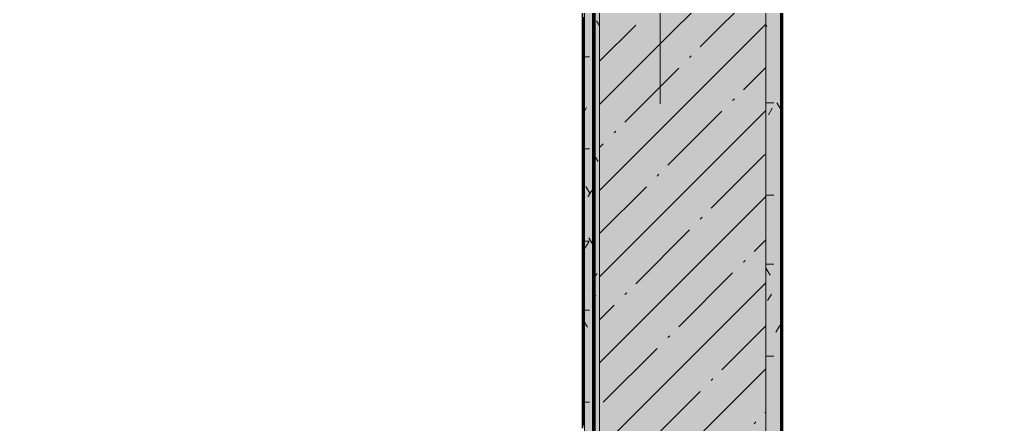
# Model space of a CAD drawing. Header units: millimetres. Extents: x -3817 to 677485, y -22715 to 103890.
# Drawn here: x 106606 to 107894, y 9167 to 9703 of the extents above; entities that cross this region are included whole.
import ezdxf

# ---------------------------------------------------------------- set-up
doc = ezdxf.new("R2010")
doc.units = ezdxf.units.MM
doc.layers.add('PDF _Геометрия', color=7, linetype='Continuous', true_color=0x1d1d1d)
doc.layers.add('PDF _Сплошная заливка', color=7, linetype='Continuous', true_color=0xffffff)

msp = doc.modelspace()

# ---------------------------------------------------------------- hatches: boundary and pattern name
at = {"layer": 'PDF _Сплошная заливка', "transparency": 33554559}
for points in [[(107394.4, 4311.3), (107593.6, 4311.3), (107593.6, 12511.4), (107373.6, 12511.4), (107373.6, 4311.3)], [(107353.6, 2061.3), (107373.6, 2061.3), (107373.6, 12291.4), (107353.6, 12291.4), (107353.6, 2081.3)]]:
    msp.add_hatch(color=256, dxfattribs=at).paths.add_polyline_path(points)

# ---------------------------------------------------------------- linework, layer by layer
at = {"layer": 'PDF _Геометрия', "color": 9, "lineweight": 9, "true_color": 0xc0c0c0}
for points in [[(107893.6, 12519.3), (107893.6, 12531.3), (105338.6, 12531.3), (105338.6, 12511.4), (107593.6, 12511.4), (107373.6, 12511.4), (105338.6, 12511.4), (105338.6, 12311.3), (107373.6, 12311.3), (107373.6, 4311.3), (107373.6, 2061.3), (107573.6, 2061.3), (107573.6, 4311.3), (107593.6, 4311.3), (107593.6, 4391.3), (107613.6, 4391.3)], [(107350.5, 9162), (107350.5, 9172), (107350.5, 9182), (107350.5, 9192.5), (107350.5, 9203.7), (107350.5, 9215.6), (107350.5, 9228.1), (107350.5, 9241.1), (107350.5, 9254.4), (107350.5, 9268.1), (107350.5, 9281.9), (107350.5, 9296.2), (107350.5, 9310.9), (107350.5, 9326.4), (107350.5, 9342.7), (107350.5, 9359.9), (107350.5, 9378.3), (107350.5, 9398), (107350.5, 9419.5), (107350.5, 9442.9), (107350.5, 9468.7), (107350.5, 9497.1), (107350.5, 9528.5), (107350.5, 9563.2), (107350.5, 9705.8)], [(107350.5, 9704), (107350.5, 9682.9), (107350.5, 9662.9), (107350.5, 9644.3), (107350.5, 9627.2), (107350.5, 9611.4), (107350.5, 9596.7), (107350.5, 9583.1), (107350.5, 9570.2), (107350.5, 9558), (107350.5, 9546.3), (107350.5, 9535), (107350.5, 9523.9), (107350.5, 9512.8), (107350.5, 9501.6), (107350.5, 9490.2), (107350.5, 9478.5), (107350.5, 9466.3), (107350.5, 9453.7), (107350.5, 9440.8)], [(107351.5, 9705.8), (107351.5, 9563.2), (107351.5, 9528.5), (107351.5, 9497.1), (107351.5, 9468.7), (107351.5, 9442.9), (107351.5, 9419.5), (107351.5, 9398), (107351.5, 9378.3), (107351.5, 9359.9), (107351.5, 9342.7), (107351.5, 9326.4), (107351.5, 9310.9), (107351.5, 9296.2), (107351.5, 9281.9), (107351.5, 9268.1), (107351.5, 9254.4), (107351.5, 9241.1), (107351.5, 9228.1), (107351.5, 9215.6), (107351.5, 9203.7), (107351.5, 9192.5), (107351.5, 9182), (107351.5, 9172), (107351.5, 9162)], [(107351.5, 9440.8), (107351.5, 9453.7), (107351.5, 9466.3), (107351.5, 9478.5), (107351.5, 9490.2), (107351.5, 9501.6), (107351.5, 9512.8), (107351.5, 9523.9), (107351.5, 9535), (107351.5, 9546.3), (107351.5, 9558), (107351.5, 9570.2), (107351.5, 9583.1), (107351.5, 9596.7), (107351.5, 9611.4), (107351.5, 9627.2), (107351.5, 9644.3), (107351.5, 9662.9), (107351.5, 9682.9), (107351.5, 9704)], [(107350.5, 9685.3), (107350.5, 9682.8), (107350.5, 9677.8), (107350.5, 9670.7), (107350.5, 9662.1), (107350.5, 9652.5), (107350.5, 9642.3), (107350.5, 9631.9), (107350.5, 9621.3), (107350.5, 9610.9), (107350.5, 9600.9), (107350.5, 9591.7), (107350.5, 9583.5), (107350.5, 9576.5), (107350.5, 9570.8), (107350.5, 9565.8), (107350.5, 9561.2), (107350.5, 9556.5), (107350.5, 9551.4), (107350.5, 9546.1), (107350.5, 9540.9), (107350.5, 9535.8), (107350.5, 9531.1), (107350.5, 9526.8), (107350.5, 9523.1), (107350.5, 9519.9), (107350.5, 9517.2)], [(107350.5, 9673.8), (107350.5, 9681.8), (107350.5, 9685.2)], [(107350.5, 9516.9), (107350.5, 9519.5), (107350.5, 9522.7), (107350.5, 9526.5), (107350.5, 9530.7), (107350.5, 9535.4), (107350.5, 9540.5), (107350.5, 9545.7), (107350.5, 9551), (107350.5, 9556.1), (107350.5, 9560.8), (107350.5, 9565.5), (107350.5, 9570.4), (107350.5, 9576.1), (107350.5, 9583.1), (107350.5, 9591.3), (107350.5, 9600.6), (107350.5, 9610.5), (107350.5, 9620.9), (107350.5, 9631.5), (107350.5, 9642), (107350.5, 9652.1), (107350.5, 9661.7), (107350.5, 9670.3), (107350.5, 9677.4), (107350.5, 9682.4), (107350.5, 9685)], [(107350.5, 9684.8), (107350.5, 9681.4), (107350.5, 9673.5)], [(107351.5, 9517.2), (107351.5, 9519.9), (107351.5, 9523.1), (107351.5, 9526.8), (107351.5, 9531.1), (107351.5, 9535.8), (107351.5, 9540.9), (107351.5, 9546.1), (107351.5, 9551.4), (107351.5, 9556.5), (107351.5, 9561.2), (107351.5, 9565.8), (107351.5, 9570.8), (107351.5, 9576.5), (107351.5, 9583.5), (107351.5, 9591.7), (107351.5, 9600.9), (107351.5, 9610.9), (107351.5, 9621.3), (107351.5, 9631.9), (107351.5, 9642.3), (107351.5, 9652.5), (107351.5, 9662.1), (107351.5, 9670.7), (107351.5, 9677.8), (107351.5, 9682.8), (107351.5, 9685.3)], [(107351.5, 9685.2), (107351.5, 9681.8), (107351.5, 9673.8)], [(107351.5, 9685), (107351.5, 9682.4), (107351.5, 9677.4), (107351.5, 9670.3), (107351.5, 9661.7), (107351.5, 9652.1), (107351.5, 9642), (107351.5, 9631.5), (107351.5, 9620.9), (107351.5, 9610.5), (107351.5, 9600.6), (107351.5, 9591.3), (107351.5, 9583.1), (107351.5, 9576.1), (107351.5, 9570.4), (107351.5, 9565.5), (107351.5, 9560.8), (107351.5, 9556.1), (107351.5, 9551), (107351.5, 9545.7), (107351.5, 9540.5), (107351.5, 9535.4), (107351.5, 9530.7), (107351.5, 9526.5), (107351.5, 9522.7), (107351.5, 9519.5), (107351.5, 9516.9)], [(107351.5, 9673.5), (107351.5, 9681.4), (107351.5, 9684.8)], [(107350.5, 9512), (107350.5, 9515.1), (107350.5, 9519.4), (107350.5, 9524.3), (107350.5, 9527), (107350.5, 9529.9), (107350.5, 9534.4), (107350.5, 9540.1), (107350.5, 9546.6), (107350.5, 9553.2), (107350.5, 9560), (107350.5, 9566.8), (107350.5, 9573.6), (107350.5, 9580.4), (107350.5, 9587.1), (107350.5, 9593.8), (107350.5, 9600.4), (107350.5, 9606.9), (107350.5, 9613.2), (107350.5, 9619.4), (107350.5, 9625.7), (107350.5, 9632.2), (107350.5, 9638.9), (107350.5, 9646.1), (107350.5, 9653.8), (107350.5, 9661.4), (107350.5, 9668.1), (107350.5, 9672.9)], [(107350.5, 9672.5), (107350.5, 9667.7), (107350.5, 9661), (107350.5, 9653.4), (107350.5, 9645.7), (107350.5, 9638.5), (107350.5, 9631.8), (107350.5, 9625.3), (107350.5, 9619.1), (107350.5, 9612.8), (107350.5, 9606.5), (107350.5, 9600), (107350.5, 9593.4), (107350.5, 9586.7), (107350.5, 9580), (107350.5, 9573.2), (107350.5, 9566.4), (107350.5, 9559.6), (107350.5, 9552.8), (107350.5, 9546.2), (107350.5, 9539.7), (107350.5, 9534), (107350.5, 9529.5), (107350.5, 9526.6), (107350.5, 9523.9), (107350.5, 9519), (107350.5, 9514.7), (107350.5, 9511.6)], [(107351.5, 9672.9), (107351.5, 9668.1), (107351.5, 9661.4), (107351.5, 9653.8), (107351.5, 9646.1), (107351.5, 9638.9), (107351.5, 9632.2), (107351.5, 9625.7), (107351.5, 9619.4), (107351.5, 9613.2), (107351.5, 9606.9), (107351.5, 9600.4), (107351.5, 9593.8), (107351.5, 9587.1), (107351.5, 9580.4), (107351.5, 9573.6), (107351.5, 9566.8), (107351.5, 9560), (107351.5, 9553.2), (107351.5, 9546.6), (107351.5, 9540.1), (107351.5, 9534.4), (107351.5, 9529.9), (107351.5, 9527), (107351.5, 9524.3), (107351.5, 9519.4), (107351.5, 9515.1), (107351.5, 9512)], [(107351.5, 9511.6), (107351.5, 9514.7), (107351.5, 9519), (107351.5, 9523.9), (107351.5, 9526.6), (107351.5, 9529.5), (107351.5, 9534), (107351.5, 9539.7), (107351.5, 9546.2), (107351.5, 9552.8), (107351.5, 9559.6), (107351.5, 9566.4), (107351.5, 9573.2), (107351.5, 9580), (107351.5, 9586.7), (107351.5, 9593.4), (107351.5, 9600), (107351.5, 9606.5), (107351.5, 9612.8), (107351.5, 9619.1), (107351.5, 9625.3), (107351.5, 9631.8), (107351.5, 9638.5), (107351.5, 9645.7), (107351.5, 9653.4), (107351.5, 9661), (107351.5, 9667.7), (107351.5, 9672.5)], [(107350.5, 9483.7), (107350.5, 9486.4), (107350.5, 9489.6), (107350.5, 9493.3), (107350.5, 9497.6), (107350.5, 9502.3), (107350.5, 9507.4), (107350.5, 9512.6), (107350.5, 9517.9), (107350.5, 9523), (107350.5, 9527.7), (107350.5, 9532.3), (107350.5, 9537.3), (107350.5, 9543), (107350.5, 9550), (107350.5, 9558.2), (107350.5, 9567.4), (107350.5, 9577.4), (107350.5, 9587.8), (107350.5, 9598.4), (107350.5, 9608.8), (107350.5, 9619), (107350.5, 9628.6), (107350.5, 9637.2), (107350.5, 9644.3), (107350.5, 9649.3), (107350.5, 9651.8)], [(107350.5, 9651.7), (107350.5, 9648.3), (107350.5, 9640.3)], [(107350.5, 9651.1), (107350.5, 9648.5), (107350.5, 9643.5), (107350.5, 9636.4), (107350.5, 9627.8), (107350.5, 9618.2), (107350.5, 9608.1), (107350.5, 9597.6), (107350.5, 9587), (107350.5, 9576.6), (107350.5, 9566.7), (107350.5, 9557.4), (107350.5, 9549.2), (107350.5, 9542.3), (107350.5, 9536.5), (107350.5, 9531.6), (107350.5, 9526.9), (107350.5, 9522.2), (107350.5, 9517.1), (107350.5, 9511.8), (107350.5, 9506.6), (107350.5, 9501.5), (107350.5, 9496.8), (107350.5, 9492.6), (107350.5, 9488.8), (107350.5, 9485.6), (107350.5, 9483)], [(107350.5, 9639.6), (107350.5, 9647.6), (107350.5, 9650.9)], [(107351.5, 9651.8), (107351.5, 9649.3), (107351.5, 9644.3), (107351.5, 9637.2), (107351.5, 9628.6), (107351.5, 9619), (107351.5, 9608.8), (107351.5, 9598.4), (107351.5, 9587.8), (107351.5, 9577.4), (107351.5, 9567.4), (107351.5, 9558.2), (107351.5, 9550), (107351.5, 9543), (107351.5, 9537.3), (107351.5, 9532.3), (107351.5, 9527.7), (107351.5, 9523), (107351.5, 9517.9), (107351.5, 9512.6), (107351.5, 9507.4), (107351.5, 9502.3), (107351.5, 9497.6), (107351.5, 9493.3), (107351.5, 9489.6), (107351.5, 9486.4), (107351.5, 9483.7)], [(107351.5, 9640.3), (107351.5, 9648.3), (107351.5, 9651.7)], [(107351.5, 9483), (107351.5, 9485.6), (107351.5, 9488.8), (107351.5, 9492.6), (107351.5, 9496.8), (107351.5, 9501.5), (107351.5, 9506.6), (107351.5, 9511.8), (107351.5, 9517.1), (107351.5, 9522.2), (107351.5, 9526.9), (107351.5, 9531.6), (107351.5, 9536.5), (107351.5, 9542.3), (107351.5, 9549.2), (107351.5, 9557.4), (107351.5, 9566.7), (107351.5, 9576.6), (107351.5, 9587), (107351.5, 9597.6), (107351.5, 9608.1), (107351.5, 9618.2), (107351.5, 9627.8), (107351.5, 9636.4), (107351.5, 9643.5), (107351.5, 9648.5), (107351.5, 9651.1)], [(107351.5, 9650.9), (107351.5, 9647.6), (107351.5, 9639.6)], [(107350.5, 9639.4), (107350.5, 9634.6), (107350.5, 9627.9), (107350.5, 9620.3), (107350.5, 9612.6), (107350.5, 9605.4), (107350.5, 9598.7), (107350.5, 9592.2), (107350.5, 9585.9), (107350.5, 9579.7), (107350.5, 9573.4), (107350.5, 9566.9), (107350.5, 9560.3), (107350.5, 9553.6), (107350.5, 9546.9), (107350.5, 9540.1), (107350.5, 9533.3), (107350.5, 9526.5), (107350.5, 9519.7), (107350.5, 9513.1), (107350.5, 9506.6), (107350.5, 9500.9), (107350.5, 9496.4), (107350.5, 9493.5), (107350.5, 9490.8), (107350.5, 9485.9), (107350.5, 9481.6), (107350.5, 9478.5)], [(107350.5, 9477.7), (107350.5, 9480.8), (107350.5, 9485.1), (107350.5, 9490), (107350.5, 9492.7), (107350.5, 9495.6), (107350.5, 9500.1), (107350.5, 9505.8), (107350.5, 9512.3), (107350.5, 9518.9), (107350.5, 9525.7), (107350.5, 9532.5), (107350.5, 9539.3), (107350.5, 9546.1), (107350.5, 9552.8), (107350.5, 9559.5), (107350.5, 9566.1), (107350.5, 9572.6), (107350.5, 9578.9), (107350.5, 9585.2), (107350.5, 9591.4), (107350.5, 9597.9), (107350.5, 9604.6), (107350.5, 9611.8), (107350.5, 9619.5), (107350.5, 9627.1), (107350.5, 9633.8), (107350.5, 9638.6)], [(107351.5, 9478.5), (107351.5, 9481.6), (107351.5, 9485.9), (107351.5, 9490.8), (107351.5, 9493.5), (107351.5, 9496.4), (107351.5, 9500.9), (107351.5, 9506.6), (107351.5, 9513.1), (107351.5, 9519.7), (107351.5, 9526.5), (107351.5, 9533.3), (107351.5, 9540.1), (107351.5, 9546.9), (107351.5, 9553.6), (107351.5, 9560.3), (107351.5, 9566.9), (107351.5, 9573.4), (107351.5, 9579.7), (107351.5, 9585.9), (107351.5, 9592.2), (107351.5, 9598.7), (107351.5, 9605.4), (107351.5, 9612.6), (107351.5, 9620.3), (107351.5, 9627.9), (107351.5, 9634.6), (107351.5, 9639.4)], [(107351.5, 9638.6), (107351.5, 9633.8), (107351.5, 9627.1), (107351.5, 9619.5), (107351.5, 9611.8), (107351.5, 9604.6), (107351.5, 9597.9), (107351.5, 9591.4), (107351.5, 9585.2), (107351.5, 9578.9), (107351.5, 9572.6), (107351.5, 9566.1), (107351.5, 9559.5), (107351.5, 9552.8), (107351.5, 9546.1), (107351.5, 9539.3), (107351.5, 9532.5), (107351.5, 9525.7), (107351.5, 9518.9), (107351.5, 9512.3), (107351.5, 9505.8), (107351.5, 9500.1), (107351.5, 9495.6), (107351.5, 9492.7), (107351.5, 9490), (107351.5, 9485.1), (107351.5, 9480.8), (107351.5, 9477.7)], [(107350.5, 9439.1), (107350.5, 9427.6), (107350.5, 9414.2), (107350.5, 9400.6), (107350.5, 9387), (107350.5, 9373.3), (107350.5, 9359.7), (107350.5, 9346.1), (107350.5, 9332.6), (107350.5, 9319.3), (107350.5, 9306.1), (107350.5, 9293.1), (107350.5, 9280.4)], [(107351.5, 9280.4), (107351.5, 9293.1), (107351.5, 9306.1), (107351.5, 9319.3), (107351.5, 9332.6), (107351.5, 9346.1), (107351.5, 9359.7), (107351.5, 9373.3), (107351.5, 9387), (107351.5, 9400.6), (107351.5, 9414.2), (107351.5, 9427.6), (107351.5, 9439.1)], [(107350.5, 9349), (107350.5, 9346.7), (107350.5, 9344), (107350.5, 9341), (107350.5, 9337.6), (107350.5, 9333.9), (107350.5, 9329.9), (107350.5, 9325.5), (107350.5, 9320.9), (107350.5, 9316.1), (107350.5, 9311.2), (107350.5, 9306.2), (107350.5, 9301.3), (107350.5, 9296.4), (107350.5, 9291.8), (107350.5, 9287.4), (107350.5, 9283.2), (107350.5, 9279.3), (107350.5, 9275.6), (107350.5, 9272.1), (107350.5, 9268.8), (107350.5, 9265.8), (107350.5, 9262.9), (107350.5, 9260.2), (107350.5, 9257.6), (107350.5, 9255.3), (107350.5, 9253.2), (107350.5, 9251.3), (107350.5, 9249.7), (107350.5, 9248.5), (107350.5, 9247.5), (107350.5, 9246.9), (107350.5, 9246.4), (107350.5, 9246.1), (107350.5, 9246), (107350.5, 9245.8), (107350.5, 9245.6), (107350.5, 9245.4), (107350.5, 9245.2), (107350.5, 9245), (107350.5, 9244.8), (107350.5, 9244.7), (107350.5, 9244.6)], [(107351.5, 9244.6), (107351.5, 9244.7), (107351.5, 9244.8), (107351.5, 9245), (107351.5, 9245.2), (107351.5, 9245.4), (107351.5, 9245.6), (107351.5, 9245.8), (107351.5, 9246), (107351.5, 9246.1), (107351.5, 9246.4), (107351.5, 9246.9), (107351.5, 9247.5), (107351.5, 9248.5), (107351.5, 9249.7), (107351.5, 9251.3), (107351.5, 9253.2), (107351.5, 9255.3), (107351.5, 9257.6), (107351.5, 9260.2), (107351.5, 9262.9), (107351.5, 9265.8), (107351.5, 9268.8), (107351.5, 9272.1), (107351.5, 9275.6), (107351.5, 9279.3), (107351.5, 9283.2), (107351.5, 9287.4), (107351.5, 9291.8), (107351.5, 9296.4), (107351.5, 9301.3), (107351.5, 9306.2), (107351.5, 9311.2), (107351.5, 9316.1), (107351.5, 9320.9), (107351.5, 9325.5), (107351.5, 9329.9), (107351.5, 9333.9), (107351.5, 9337.6), (107351.5, 9341), (107351.5, 9344), (107351.5, 9346.7), (107351.5, 9349)], [(107350.5, 9342.9), (107350.5, 9340.6), (107350.5, 9338), (107350.5, 9335), (107350.5, 9331.6), (107350.5, 9327.9), (107350.5, 9323.8), (107350.5, 9319.5), (107350.5, 9314.9), (107350.5, 9310.1), (107350.5, 9305.1), (107350.5, 9300.2), (107350.5, 9295.2), (107350.5, 9290.4), (107350.5, 9285.7), (107350.5, 9281.3), (107350.5, 9277.2), (107350.5, 9273.2), (107350.5, 9269.5), (107350.5, 9266.1), (107350.5, 9262.8), (107350.5, 9259.7), (107350.5, 9256.8), (107350.5, 9254.1), (107350.5, 9251.6), (107350.5, 9249.2), (107350.5, 9247.1), (107350.5, 9245.3), (107350.5, 9243.7), (107350.5, 9242.4), (107350.5, 9241.5), (107350.5, 9240.8), (107350.5, 9240.4), (107350.5, 9240.1), (107350.5, 9239.9), (107350.5, 9239.8), (107350.5, 9239.6), (107350.5, 9239.4), (107350.5, 9239.2), (107350.5, 9239), (107350.5, 9238.8), (107350.5, 9238.7), (107350.5, 9238.6)], [(107351.5, 9238.6), (107351.5, 9238.7), (107351.5, 9238.8), (107351.5, 9239), (107351.5, 9239.2), (107351.5, 9239.4), (107351.5, 9239.6), (107351.5, 9239.8), (107351.5, 9239.9), (107351.5, 9240.1), (107351.5, 9240.4), (107351.5, 9240.8), (107351.5, 9241.5), (107351.5, 9242.4), (107351.5, 9243.7), (107351.5, 9245.3), (107351.5, 9247.1), (107351.5, 9249.2), (107351.5, 9251.6), (107351.5, 9254.1), (107351.5, 9256.8), (107351.5, 9259.7), (107351.5, 9262.8), (107351.5, 9266.1), (107351.5, 9269.5), (107351.5, 9273.2), (107351.5, 9277.2), (107351.5, 9281.3), (107351.5, 9285.7), (107351.5, 9290.4), (107351.5, 9295.2), (107351.5, 9300.2), (107351.5, 9305.1), (107351.5, 9310.1), (107351.5, 9314.9), (107351.5, 9319.5), (107351.5, 9323.8), (107351.5, 9327.9), (107351.5, 9331.6), (107351.5, 9335), (107351.5, 9338), (107351.5, 9340.6), (107351.5, 9342.9)], [(107350.5, 9289.6), (107350.5, 9291.8), (107350.5, 9294), (107350.5, 9296.2), (107350.5, 9298.3)], [(107351.5, 9298.3), (107351.5, 9296.2), (107351.5, 9294), (107351.5, 9291.8), (107351.5, 9289.6)], [(107350.5, 9283.6), (107350.5, 9285.7), (107350.5, 9287.9), (107350.5, 9290.1), (107350.5, 9292.2)], [(107350.5, 9283.4), (107350.5, 9281), (107350.5, 9277.4), (107350.5, 9269.5), (107350.5, 9268.6), (107350.5, 9263.6), (107350.5, 9259.7), (107350.5, 9256.7), (107350.5, 9254.5), (107350.5, 9252.9), (107350.5, 9251.6), (107350.5, 9250.6), (107350.5, 9249.7), (107350.5, 9248.9), (107350.5, 9248.2), (107350.5, 9247.6), (107350.5, 9247), (107350.5, 9246.5), (107350.5, 9246.1), (107350.5, 9245.7), (107350.5, 9245.4), (107350.5, 9245.1), (107350.5, 9244.9), (107350.5, 9244.8), (107350.5, 9244.7), (107350.5, 9244.6), (107351.5, 9244.6), (107351.5, 9244.7), (107351.5, 9244.8), (107351.5, 9244.9), (107351.5, 9245.1), (107351.5, 9245.4), (107351.5, 9245.7), (107351.5, 9246.1), (107351.5, 9246.5), (107351.5, 9247), (107351.5, 9247.6), (107351.5, 9248.2), (107351.5, 9248.9), (107351.5, 9249.7), (107351.5, 9250.6), (107351.5, 9251.6), (107351.5, 9252.9), (107351.5, 9254.5), (107351.5, 9256.7), (107351.5, 9259.7), (107351.5, 9263.6), (107351.5, 9268.6), (107351.5, 9269.5), (107351.5, 9277.4), (107351.5, 9281), (107351.5, 9283.4)], [(107351.5, 9292.2), (107351.5, 9290.1), (107351.5, 9287.9), (107351.5, 9285.7), (107351.5, 9283.6)], [(107351.5, 9279.5), (107350.5, 9279.5)], [(107350.5, 9169.7), (107350.5, 9169.7), (107350.5, 9169.9), (107350.5, 9170), (107350.5, 9170.2), (107350.5, 9170.5), (107350.5, 9170.7), (107350.5, 9170.8), (107350.5, 9171), (107350.5, 9171.2), (107350.5, 9171.4), (107350.5, 9171.9), (107350.5, 9172.5), (107350.5, 9173.5), (107350.5, 9174.8), (107350.5, 9176.3), (107350.5, 9178.2), (107350.5, 9180.3), (107350.5, 9182.6), (107350.5, 9185.2), (107350.5, 9187.9), (107350.5, 9190.8), (107350.5, 9193.9), (107350.5, 9197.1), (107350.5, 9200.6), (107350.5, 9204.3), (107350.5, 9208.2), (107350.5, 9212.4), (107350.5, 9216.8), (107350.5, 9221.4), (107350.5, 9226.3), (107350.5, 9231.2), (107350.5, 9236.2), (107350.5, 9241.1), (107350.5, 9245.9), (107350.5, 9250.6), (107350.5, 9254.9), (107350.5, 9258.9), (107350.5, 9262.6), (107350.5, 9266), (107350.5, 9269), (107350.5, 9271.7), (107350.5, 9274), (107350.5, 9275.9), (107350.5, 9277.4), (107350.5, 9278.5), (107350.5, 9279.2), (107350.5, 9279.5), (107350.5, 9279.5), (107350.5, 9279.5), (107350.5, 9279.1), (107350.5, 9278.6), (107350.5, 9277.9), (107350.5, 9277.1), (107350.5, 9276.3), (107350.5, 9275.3), (107350.5, 9274.3), (107350.5, 9273.2), (107350.5, 9272), (107350.5, 9270.8), (107350.5, 9269.5), (107350.5, 9268.2), (107350.5, 9266.9), (107350.5, 9265.6), (107350.5, 9264.4), (107350.5, 9263.2), (107350.5, 9262), (107350.5, 9260.7), (107350.5, 9259.5), (107350.5, 9258.2), (107350.5, 9256.8), (107350.5, 9255.3), (107350.5, 9253.8), (107350.5, 9252.2), (107350.5, 9250.6), (107350.5, 9248.9), (107350.5, 9247.2), (107350.5, 9245.5), (107350.5, 9243.6), (107350.5, 9241.7), (107350.5, 9239.7), (107350.5, 9237.7), (107350.5, 9235.6), (107350.5, 9233.5), (107350.5, 9231.4), (107350.5, 9229.4), (107350.5, 9227.4), (107350.5, 9225.4), (107350.5, 9223.3), (107350.5, 9221.2), (107350.5, 9219), (107350.5, 9216.8), (107350.5, 9214.6), (107350.5, 9212.5), (107350.5, 9210.5), (107350.5, 9208.4), (107350.5, 9206), (107350.5, 9202.4), (107350.5, 9194.5), (107350.5, 9193.6), (107350.5, 9188.6), (107350.5, 9184.7), (107350.5, 9181.7), (107350.5, 9179.5), (107350.5, 9177.9), (107350.5, 9176.6), (107350.5, 9175.6), (107350.5, 9174.7), (107350.5, 9173.9), (107350.5, 9173.2), (107350.5, 9172.6), (107350.5, 9172), (107350.5, 9171.6), (107350.5, 9171.1), (107350.5, 9170.8), (107350.5, 9170.4), (107350.5, 9170.1), (107350.5, 9169.9), (107350.5, 9169.8), (107350.5, 9169.7), (107350.5, 9169.7), (107351.5, 9169.7), (107351.5, 9169.7), (107351.5, 9169.8), (107351.5, 9169.9), (107351.5, 9170.1), (107351.5, 9170.4), (107351.5, 9170.8), (107351.5, 9171.1), (107351.5, 9171.6), (107351.5, 9172), (107351.5, 9172.6), (107351.5, 9173.2), (107351.5, 9173.9), (107351.5, 9174.7), (107351.5, 9175.6), (107351.5, 9176.6), (107351.5, 9177.9), (107351.5, 9179.5), (107351.5, 9181.7), (107351.5, 9184.7), (107351.5, 9188.6), (107351.5, 9193.6), (107351.5, 9194.5), (107351.5, 9202.4), (107351.5, 9206), (107351.5, 9208.4), (107351.5, 9210.5), (107351.5, 9212.5), (107351.5, 9214.6), (107351.5, 9216.8), (107351.5, 9219), (107351.5, 9221.2), (107351.5, 9223.3), (107351.5, 9225.4), (107351.5, 9227.4), (107351.5, 9229.4), (107351.5, 9231.4), (107351.5, 9233.5), (107351.5, 9235.6), (107351.5, 9237.7), (107351.5, 9239.7), (107351.5, 9241.7), (107351.5, 9243.6), (107351.5, 9245.5), (107351.5, 9247.2), (107351.5, 9248.9), (107351.5, 9250.6), (107351.5, 9252.2), (107351.5, 9253.8), (107351.5, 9255.3), (107351.5, 9256.8), (107351.5, 9258.2), (107351.5, 9259.5), (107351.5, 9260.7), (107351.5, 9262), (107351.5, 9263.2), (107351.5, 9264.4), (107351.5, 9265.6), (107351.5, 9266.9), (107351.5, 9268.2), (107351.5, 9269.5), (107351.5, 9270.8), (107351.5, 9272), (107351.5, 9273.2), (107351.5, 9274.3), (107351.5, 9275.3), (107351.5, 9276.3), (107351.5, 9277.1), (107351.5, 9277.9), (107351.5, 9278.6), (107351.5, 9279.1), (107351.5, 9279.5), (107351.5, 9279.5), (107351.5, 9279.5), (107351.5, 9279.2), (107351.5, 9278.5), (107351.5, 9277.4), (107351.5, 9275.9), (107351.5, 9274), (107351.5, 9271.7), (107351.5, 9269), (107351.5, 9266), (107351.5, 9262.6), (107351.5, 9258.9), (107351.5, 9254.9), (107351.5, 9250.6), (107351.5, 9245.9), (107351.5, 9241.1), (107351.5, 9236.2), (107351.5, 9231.2), (107351.5, 9226.3), (107351.5, 9221.4), (107351.5, 9216.8), (107351.5, 9212.4), (107351.5, 9208.2), (107351.5, 9204.3), (107351.5, 9200.6), (107351.5, 9197.1), (107351.5, 9193.9), (107351.5, 9190.8), (107351.5, 9187.9), (107351.5, 9185.2), (107351.5, 9182.6), (107351.5, 9180.3), (107351.5, 9178.2), (107351.5, 9176.3), (107351.5, 9174.8), (107351.5, 9173.5), (107351.5, 9172.5), (107351.5, 9171.9), (107351.5, 9171.4), (107351.5, 9171.2), (107351.5, 9171), (107351.5, 9170.8), (107351.5, 9170.7), (107351.5, 9170.5), (107351.5, 9170.2), (107351.5, 9170), (107351.5, 9169.9), (107351.5, 9169.7), (107351.5, 9169.7)], [(107350.5, 9279.5), (107350.5, 9277.4), (107350.5, 9275), (107350.5, 9271.3), (107350.5, 9263.4), (107350.5, 9262.6), (107350.5, 9257.5), (107350.5, 9253.6), (107350.5, 9250.7), (107350.5, 9248.4), (107350.5, 9246.8), (107350.5, 9245.6), (107350.5, 9244.5), (107350.5, 9243.6), (107350.5, 9242.8), (107350.5, 9242.1), (107350.5, 9241.5), (107350.5, 9241), (107350.5, 9240.5), (107350.5, 9240.1), (107350.5, 9239.7), (107350.5, 9239.4), (107350.5, 9239.1), (107350.5, 9238.9), (107350.5, 9238.7), (107350.5, 9238.6), (107350.5, 9238.6), (107351.5, 9238.6), (107351.5, 9238.6), (107351.5, 9238.7), (107351.5, 9238.9), (107351.5, 9239.1), (107351.5, 9239.4), (107351.5, 9239.7), (107351.5, 9240.1), (107351.5, 9240.5), (107351.5, 9241), (107351.5, 9241.5), (107351.5, 9242.1), (107351.5, 9242.8), (107351.5, 9243.6), (107351.5, 9244.5), (107351.5, 9245.6), (107351.5, 9246.8), (107351.5, 9248.4), (107351.5, 9250.7), (107351.5, 9253.6), (107351.5, 9257.5), (107351.5, 9262.6), (107351.5, 9263.4), (107351.5, 9271.3), (107351.5, 9275), (107351.5, 9277.4), (107351.5, 9279.5)], [(107350.5, 9169.3), (107350.5, 9169.3), (107350.5, 9169.5), (107350.5, 9169.6), (107350.5, 9169.9), (107350.5, 9170.1), (107350.5, 9170.3), (107350.5, 9170.4), (107350.5, 9170.6), (107350.5, 9170.8), (107350.5, 9171.1), (107350.5, 9171.5), (107350.5, 9172.2), (107350.5, 9173.1), (107350.5, 9174.4), (107350.5, 9176), (107350.5, 9177.8), (107350.5, 9179.9), (107350.5, 9182.3), (107350.5, 9184.8), (107350.5, 9187.5), (107350.5, 9190.4), (107350.5, 9193.5), (107350.5, 9196.7), (107350.5, 9200.2), (107350.5, 9203.9), (107350.5, 9207.8), (107350.5, 9212), (107350.5, 9216.4), (107350.5, 9221.1), (107350.5, 9225.9), (107350.5, 9230.8), (107350.5, 9235.8), (107350.5, 9240.7), (107350.5, 9245.5), (107350.5, 9250.2), (107350.5, 9254.5), (107350.5, 9258.5), (107350.5, 9262.3), (107350.5, 9265.6), (107350.5, 9268.7), (107350.5, 9271.3), (107350.5, 9273.6), (107350.5, 9275.5), (107350.5, 9277), (107350.5, 9278.1), (107350.5, 9278.8), (107350.5, 9279.1), (107350.5, 9279.1), (107350.5, 9279.1), (107350.5, 9278.8), (107350.5, 9278.2), (107350.5, 9277.5), (107350.5, 9276.7), (107350.5, 9275.9), (107350.5, 9274.9), (107350.5, 9273.9), (107350.5, 9272.8), (107350.5, 9271.6), (107350.5, 9270.4), (107350.5, 9269.1), (107350.5, 9267.8), (107350.5, 9266.5), (107350.5, 9265.2), (107350.5, 9264), (107350.5, 9262.8), (107350.5, 9261.6), (107350.5, 9260.3), (107350.5, 9259.1), (107350.5, 9257.8), (107350.5, 9256.4), (107350.5, 9254.9), (107350.5, 9253.4), (107350.5, 9251.8), (107350.5, 9250.2), (107350.5, 9248.5), (107350.5, 9246.8), (107350.5, 9245.1), (107350.5, 9243.2), (107350.5, 9241.3), (107350.5, 9239.3), (107350.5, 9237.3), (107350.5, 9235.2), (107350.5, 9233.1), (107350.5, 9231), (107350.5, 9229), (107350.5, 9227), (107350.5, 9225), (107350.5, 9222.9), (107350.5, 9220.8), (107350.5, 9218.6), (107350.5, 9216.4), (107350.5, 9214.2), (107350.5, 9212.2), (107350.5, 9210.1), (107350.5, 9208), (107350.5, 9205.7), (107350.5, 9202), (107350.5, 9194.1), (107351.5, 9194.1), (107351.5, 9202), (107351.5, 9205.7), (107351.5, 9208), (107351.5, 9210.1), (107351.5, 9212.2), (107351.5, 9214.2), (107351.5, 9216.4), (107351.5, 9218.6), (107351.5, 9220.8), (107351.5, 9222.9), (107351.5, 9225), (107351.5, 9227), (107351.5, 9229), (107351.5, 9231), (107351.5, 9233.1), (107351.5, 9235.2), (107351.5, 9237.3), (107351.5, 9239.3), (107351.5, 9241.3), (107351.5, 9243.2), (107351.5, 9245.1), (107351.5, 9246.8), (107351.5, 9248.5), (107351.5, 9250.2), (107351.5, 9251.8), (107351.5, 9253.4), (107351.5, 9254.9), (107351.5, 9256.4), (107351.5, 9257.8), (107351.5, 9259.1), (107351.5, 9260.3), (107351.5, 9261.6), (107351.5, 9262.8), (107351.5, 9264), (107351.5, 9265.2), (107351.5, 9266.5), (107351.5, 9267.8), (107351.5, 9269.1), (107351.5, 9270.4), (107351.5, 9271.6), (107351.5, 9272.8), (107351.5, 9273.9), (107351.5, 9274.9), (107351.5, 9275.9), (107351.5, 9276.7), (107351.5, 9277.5), (107351.5, 9278.2), (107351.5, 9278.8), (107351.5, 9279.1), (107351.5, 9279.1), (107351.5, 9279.1), (107351.5, 9278.8), (107351.5, 9278.1), (107351.5, 9277), (107351.5, 9275.5), (107351.5, 9273.6), (107351.5, 9271.3), (107351.5, 9268.7), (107351.5, 9265.6), (107351.5, 9262.3), (107351.5, 9258.5), (107351.5, 9254.5), (107351.5, 9250.2), (107351.5, 9245.5), (107351.5, 9240.7), (107351.5, 9235.8), (107351.5, 9230.8), (107351.5, 9225.9), (107351.5, 9221.1), (107351.5, 9216.4), (107351.5, 9212), (107351.5, 9207.8), (107351.5, 9203.9), (107351.5, 9200.2), (107351.5, 9196.7), (107351.5, 9193.5), (107351.5, 9190.4), (107351.5, 9187.5), (107351.5, 9184.8), (107351.5, 9182.3), (107351.5, 9179.9), (107351.5, 9177.8), (107351.5, 9176), (107351.5, 9174.4), (107351.5, 9173.1), (107351.5, 9172.2), (107351.5, 9171.5), (107351.5, 9171.1), (107351.5, 9170.8), (107351.5, 9170.6), (107351.5, 9170.4), (107351.5, 9170.3), (107351.5, 9170.1), (107351.5, 9169.9), (107351.5, 9169.6), (107351.5, 9169.5), (107351.5, 9169.3), (107351.5, 9169.3)], [(107350.5, 9269.5), (107351.5, 9269.5)], [(107351.5, 9263.4), (107350.5, 9263.4)], [(107351.5, 9194.5), (107350.5, 9194.5)], [(107350.5, 9193.3), (107350.5, 9188.2), (107350.5, 9184.3), (107350.5, 9181.3), (107350.5, 9179.1), (107350.5, 9177.5), (107350.5, 9176.3), (107350.5, 9175.2), (107350.5, 9174.3), (107350.5, 9173.5), (107350.5, 9172.8), (107350.5, 9172.2), (107350.5, 9171.7), (107350.5, 9171.2), (107350.5, 9170.7), (107350.5, 9170.4), (107350.5, 9170), (107350.5, 9169.8), (107350.5, 9169.5), (107350.5, 9169.4), (107350.5, 9169.3), (107350.5, 9169.3)], [(107351.5, 9169.3), (107351.5, 9169.3), (107351.5, 9169.4), (107351.5, 9169.5), (107351.5, 9169.8), (107351.5, 9170), (107351.5, 9170.4), (107351.5, 9170.7), (107351.5, 9171.2), (107351.5, 9171.7), (107351.5, 9172.2), (107351.5, 9172.8), (107351.5, 9173.5), (107351.5, 9174.3), (107351.5, 9175.2), (107351.5, 9176.3), (107351.5, 9177.5), (107351.5, 9179.1), (107351.5, 9181.3), (107351.5, 9184.3), (107351.5, 9188.2), (107351.5, 9193.3)]]:
    msp.add_lwpolyline(points, dxfattribs=at)
for points in [[(105403.6, 2061.3), (107353.6, 2061.3), (107373.6, 2061.3), (107373.6, 12291.4), (107373.6, 12311.3), (105338.6, 12311.3), (105338.6, 12291.4), (107353.6, 12291.4), (107353.6, 2081.3), (105403.6, 2081.3)], [(107367.5, 2082.3), (107367.5, 12290.5), (107366.5, 12290.5), (107366.5, 2082.3)], [(107351.5, 9280.4), (107351.5, 10291.9), (107350.5, 10291.9), (107350.5, 9280.4)], [(107350.5, 9344.9), (107350.5, 9342.7), (107350.5, 9340), (107350.5, 9337), (107350.5, 9333.6), (107350.5, 9329.9), (107350.5, 9325.9), (107350.5, 9321.5), (107350.5, 9316.9), (107350.5, 9312.1), (107350.5, 9307.2), (107350.5, 9302.2), (107350.5, 9297.2), (107350.5, 9292.4), (107350.5, 9287.8), (107350.5, 9283.4), (107350.5, 9279.2), (107350.5, 9275.3), (107350.5, 9271.6), (107350.5, 9268.1), (107350.5, 9264.8), (107350.5, 9261.7), (107350.5, 9258.8), (107350.5, 9256.1), (107350.5, 9253.6), (107350.5, 9251.3), (107350.5, 9249.1), (107350.5, 9247.3), (107350.5, 9245.7), (107350.5, 9244.5), (107350.5, 9243.5), (107350.5, 9242.8), (107350.5, 9242.4), (107350.5, 9242.1), (107350.5, 9241.9), (107350.5, 9241.8), (107350.5, 9241.6), (107350.5, 9241.4), (107350.5, 9241.2), (107350.5, 9241), (107350.5, 9240.8), (107350.5, 9240.7), (107350.5, 9240.6), (107350.5, 9240.7), (107350.5, 9240.8), (107350.5, 9241), (107350.5, 9241.2), (107350.5, 9241.4), (107350.5, 9241.6), (107350.5, 9241.8), (107350.5, 9241.9), (107350.5, 9242.1), (107350.5, 9242.4), (107350.5, 9242.8), (107350.5, 9243.5), (107350.5, 9244.5), (107350.5, 9245.7), (107350.5, 9247.3), (107350.5, 9249.1), (107350.5, 9251.3), (107350.5, 9253.6), (107350.5, 9256.1), (107350.5, 9258.8), (107350.5, 9261.7), (107350.5, 9264.8), (107350.5, 9268.1), (107350.5, 9271.6), (107350.5, 9275.3), (107350.5, 9279.2), (107350.5, 9283.4), (107350.5, 9287.8), (107350.5, 9292.4), (107350.5, 9297.2), (107350.5, 9302.2), (107350.5, 9307.2), (107350.5, 9312.1), (107350.5, 9316.9), (107350.5, 9321.5), (107350.5, 9325.9), (107350.5, 9329.9), (107350.5, 9333.6), (107350.5, 9337), (107350.5, 9340), (107350.5, 9342.7)], [(107351.5, 9240.6), (107351.5, 9240.7), (107351.5, 9240.8), (107351.5, 9241), (107351.5, 9241.2), (107351.5, 9241.4), (107351.5, 9241.6), (107351.5, 9241.8), (107351.5, 9241.9), (107351.5, 9242.1), (107351.5, 9242.4), (107351.5, 9242.8), (107351.5, 9243.5), (107351.5, 9244.5), (107351.5, 9245.7), (107351.5, 9247.3), (107351.5, 9249.1), (107351.5, 9251.3), (107351.5, 9253.6), (107351.5, 9256.1), (107351.5, 9258.8), (107351.5, 9261.7), (107351.5, 9264.8), (107351.5, 9268.1), (107351.5, 9271.6), (107351.5, 9275.3), (107351.5, 9279.2), (107351.5, 9283.4), (107351.5, 9287.8), (107351.5, 9292.4), (107351.5, 9297.2), (107351.5, 9302.2), (107351.5, 9307.2), (107351.5, 9312.1), (107351.5, 9316.9), (107351.5, 9321.5), (107351.5, 9325.9), (107351.5, 9329.9), (107351.5, 9333.6), (107351.5, 9337), (107351.5, 9340), (107351.5, 9342.7), (107351.5, 9344.9), (107351.5, 9342.7), (107351.5, 9340), (107351.5, 9337), (107351.5, 9333.6), (107351.5, 9329.9), (107351.5, 9325.9), (107351.5, 9321.5), (107351.5, 9316.9), (107351.5, 9312.1), (107351.5, 9307.2), (107351.5, 9302.2), (107351.5, 9297.2), (107351.5, 9292.4), (107351.5, 9287.8), (107351.5, 9283.4), (107351.5, 9279.2), (107351.5, 9275.3), (107351.5, 9271.6), (107351.5, 9268.1), (107351.5, 9264.8), (107351.5, 9261.7), (107351.5, 9258.8), (107351.5, 9256.1), (107351.5, 9253.6), (107351.5, 9251.3), (107351.5, 9249.1), (107351.5, 9247.3), (107351.5, 9245.7), (107351.5, 9244.5), (107351.5, 9243.5), (107351.5, 9242.8), (107351.5, 9242.4), (107351.5, 9242.1), (107351.5, 9241.9), (107351.5, 9241.8), (107351.5, 9241.6), (107351.5, 9241.4), (107351.5, 9241.2), (107351.5, 9241), (107351.5, 9240.8), (107351.5, 9240.7)], [(107350.5, 9285.6), (107350.5, 9287.8), (107350.5, 9290), (107350.5, 9292.1), (107350.5, 9294.3), (107350.5, 9292.1), (107350.5, 9290), (107350.5, 9287.8)], [(107351.5, 9294.3), (107351.5, 9292.1), (107351.5, 9290), (107351.5, 9287.8), (107351.5, 9285.6), (107351.5, 9287.8), (107351.5, 9290), (107351.5, 9292.1)], [(107350.5, 9265.5), (107350.5, 9273.3), (107350.5, 9277), (107350.5, 9279.4), (107350.5, 9277), (107350.5, 9273.3)], [(107351.5, 9279.4), (107351.5, 9277), (107351.5, 9273.3), (107351.5, 9265.5), (107351.5, 9273.3), (107351.5, 9277)], [(107351.5, 9265.5), (107350.5, 9265.5)], [(107350.5, 9240.6), (107350.5, 9240.6), (107350.5, 9240.7), (107350.5, 9240.9), (107350.5, 9241.1), (107350.5, 9241.4), (107350.5, 9241.7), (107350.5, 9242.1), (107350.5, 9242.5), (107350.5, 9243), (107350.5, 9243.5), (107350.5, 9244.2), (107350.5, 9244.9), (107350.5, 9245.7), (107350.5, 9246.6), (107350.5, 9247.6), (107350.5, 9248.8), (107350.5, 9250.5), (107350.5, 9252.7), (107350.5, 9255.6), (107350.5, 9259.6), (107350.5, 9264.6), (107350.5, 9259.6), (107350.5, 9255.6), (107350.5, 9252.7), (107350.5, 9250.5), (107350.5, 9248.8), (107350.5, 9247.6), (107350.5, 9246.6), (107350.5, 9245.7), (107350.5, 9244.9), (107350.5, 9244.2), (107350.5, 9243.5), (107350.5, 9243), (107350.5, 9242.5), (107350.5, 9242.1), (107350.5, 9241.7), (107350.5, 9241.4), (107350.5, 9241.1), (107350.5, 9240.9), (107350.5, 9240.7), (107350.5, 9240.6)], [(107351.5, 9264.6), (107351.5, 9259.6), (107351.5, 9255.6), (107351.5, 9252.7), (107351.5, 9250.5), (107351.5, 9248.8), (107351.5, 9247.6), (107351.5, 9246.6), (107351.5, 9245.7), (107351.5, 9244.9), (107351.5, 9244.2), (107351.5, 9243.5), (107351.5, 9243), (107351.5, 9242.5), (107351.5, 9242.1), (107351.5, 9241.7), (107351.5, 9241.4), (107351.5, 9241.1), (107351.5, 9240.9), (107351.5, 9240.7), (107351.5, 9240.6), (107351.5, 9240.6), (107351.5, 9240.6), (107351.5, 9240.7), (107351.5, 9240.9), (107351.5, 9241.1), (107351.5, 9241.4), (107351.5, 9241.7), (107351.5, 9242.1), (107351.5, 9242.5), (107351.5, 9243), (107351.5, 9243.5), (107351.5, 9244.2), (107351.5, 9244.9), (107351.5, 9245.7), (107351.5, 9246.6), (107351.5, 9247.6), (107351.5, 9248.8), (107351.5, 9250.5), (107351.5, 9252.7), (107351.5, 9255.6), (107351.5, 9259.6)]]:
    msp.add_lwpolyline(points, close=True, dxfattribs=at)
at = {"layer": 'PDF _Геометрия', "color": 171, "lineweight": 70, "true_color": 0x8080ff}
msp.add_lwpolyline([(107366.5, 2082.3), (107366.5, 12290.5), (107365.5, 12290.5), (107365.5, 2082.3)], close=True, dxfattribs=at)
at = {"layer": 'PDF _Геометрия', "color": 7, "lineweight": 9}
for points in [[(107593.6, 4391.3), (107593.6, 12291.4)], [(107352.6, 9334.7), (107352.6, 9304.7), (107352.6, 9266.1), (107352.6, 9233), (107352.6, 9230.2), (107352.6, 9227.6), (107352.6, 9225.2), (107352.6, 9223), (107352.6, 9221), (107352.6, 9219.2), (107352.6, 9217.6), (107352.6, 9216.2), (107352.6, 9215), (107352.6, 9213.9), (107352.6, 9213.1), (107352.6, 9212.4), (107352.6, 9211.9), (107352.6, 9211.5), (107352.6, 9211.3), (107352.6, 9211.2), (107352.6, 9211.3), (107352.6, 9211.5), (107352.6, 9211.9), (107352.6, 9212.4), (107352.6, 9213), (107352.6, 9213.7), (107352.6, 9214.6), (107352.6, 9215.5), (107352.6, 9216.6), (107352.6, 9217.8), (107352.6, 9219), (107352.6, 9220.4), (107352.6, 9221.8), (107352.6, 9223.4), (107352.6, 9225), (107352.6, 9226.7), (107352.6, 9228.4), (107352.6, 9230.2), (107352.6, 9232.1), (107352.6, 9234), (107352.6, 9236), (107352.6, 9238), (107352.6, 9240.1), (107352.6, 9242.2), (107352.6, 9244.3), (107352.6, 9246.4), (107352.6, 9248.6), (107352.6, 9250.8), (107352.6, 9253), (107352.6, 9255.2), (107352.6, 9257.8), (107352.6, 9259.6), (107352.6, 9260.9), (107352.6, 9262), (107352.6, 9263.1), (107352.6, 9264.5), (107352.6, 9266.6), (107352.6, 9269.7), (107352.6, 9272.7), (107352.6, 9275.5), (107352.6, 9278.1), (107352.6, 9280.8), (107352.6, 9283.6), (107352.6, 9286.5), (107352.6, 9289.4), (107352.6, 9292.3), (107352.6, 9295.3), (107352.6, 9298.4), (107352.6, 9301.4), (107352.6, 9304.4), (107352.6, 9307.4), (107352.6, 9310.3), (107352.6, 9313.2), (107352.6, 9316), (107352.6, 9318.6), (107352.6, 9321.2), (107352.6, 9323.6), (107352.6, 9325.8), (107352.6, 9327.9), (107352.6, 9329.7), (107352.6, 9331.4), (107352.6, 9332.8), (107352.6, 9334), (107352.6, 9334.9), (107352.6, 9335.5), (107352.6, 9335.8), (107352.6, 9335.8), (107352.6, 9335.4)]]:
    msp.add_lwpolyline(points, close=True, dxfattribs=at)
for points in [[(107613.6, 4391.3), (107613.6, 12290.4)], [(107352.6, 9705.8), (107352.6, 9702.3), (107352.6, 9698.8), (107352.6, 9695.4), (107352.6, 9692.2), (107352.6, 9689.1), (107352.6, 9687.5), (107352.6, 9685.6), (107352.6, 9683.5), (107352.6, 9681.1), (107352.6, 9678.6), (107352.6, 9676), (107352.6, 9673.1), (107352.6, 9670.2), (107352.6, 9667.3), (107352.6, 9664.2), (107352.6, 9661.2), (107352.6, 9658.1), (107352.6, 9655.1), (107352.6, 9652.2), (107352.6, 9649.3), (107352.6, 9646.6), (107352.6, 9644), (107352.6, 9641.6), (107352.6, 9639.4), (107352.6, 9637.4), (107352.6, 9624), (107352.6, 9625.8), (107352.6, 9627.4), (107352.6, 9628.7), (107352.6, 9629.7), (107352.6, 9630.4), (107352.6, 9630.6), (107352.6, 9630.5), (107352.6, 9629.9), (107352.6, 9628.8), (107352.6, 9627.2), (107352.6, 9625), (107352.6, 9622.2), (107352.6, 9618.7), (107352.6, 9274.4), (107352.6, 9270.2), (107352.6, 9266.1), (107352.6, 9262), (107352.6, 9258), (107352.6, 9254), (107352.6, 9250), (107352.6, 9246), (107352.6, 9242), (107352.6, 9238.1), (107352.6, 9234.2), (107352.6, 9230.3), (107352.6, 9226.4), (107352.6, 9222.5), (107352.6, 9218.6), (107352.6, 9214.8), (107352.6, 9210.9), (107352.6, 9207.1), (107352.6, 9203.2), (107352.6, 9200.2), (107352.6, 9197), (107352.6, 9193.8), (107352.6, 9190.5), (107352.6, 9187.2), (107352.6, 9183.8), (107352.6, 9180.4), (107352.6, 9176.9), (107352.6, 9173.4), (107352.6, 9169.8), (107352.6, 9166.2)], [(107352.6, 9703.8), (107352.6, 9702.3), (107352.6, 9700.9), (107352.6, 9699.6), (107352.6, 9698.4), (107352.6, 9697.2), (107352.6, 9696.1), (107352.6, 9695.1), (107352.6, 9694.2), (107352.6, 9693.3), (107352.6, 9692.5), (107352.6, 9691.8), (107352.6, 9691.2), (107352.6, 9690.6), (107352.6, 9690.2), (107352.6, 9689.8), (107352.6, 9689.6), (107352.6, 9689.4), (107352.6, 9688.9), (107352.6, 9688.5), (107352.6, 9688), (107352.6, 9687.7), (107352.6, 9687.3), (107352.6, 9687.1), (107352.6, 9687), (107352.6, 9687.1), (107352.6, 9687.3), (107352.6, 9687.7), (107352.6, 9688.3), (107352.6, 9689.1), (107352.6, 9690.2), (107352.6, 9691.6), (107352.6, 9693.3), (107352.6, 9695.4), (107352.6, 9697.8), (107352.6, 9700.6), (107352.6, 9703.8)], [(107352.6, 9166.2), (107352.6, 9169.8), (107352.6, 9173.4), (107352.6, 9176.9), (107352.6, 9180.4), (107352.6, 9183.8), (107352.6, 9187.2), (107352.6, 9190.5), (107352.6, 9193.8), (107352.6, 9197), (107352.6, 9200.2), (107352.6, 9203.2), (107352.6, 9207.1), (107352.6, 9210.9), (107352.6, 9214.8), (107352.6, 9218.6), (107352.6, 9222.5), (107352.6, 9226.4), (107352.6, 9230.3), (107352.6, 9234.2), (107352.6, 9238.1), (107352.6, 9242), (107352.6, 9246), (107352.6, 9250), (107352.6, 9254), (107352.6, 9258), (107352.6, 9262), (107352.6, 9266.1), (107352.6, 9270.2), (107352.6, 9274.4), (107352.6, 9618.7), (107352.6, 9622.2), (107352.6, 9625), (107352.6, 9627.2), (107352.6, 9628.8), (107352.6, 9629.9), (107352.6, 9630.5), (107352.6, 9630.6), (107352.6, 9630.4), (107352.6, 9629.7), (107352.6, 9628.7), (107352.6, 9627.4), (107352.6, 9625.8), (107352.6, 9624), (107352.6, 9595.6), (107352.6, 9547.1), (107352.6, 9487.9), (107352.6, 9427.2), (107352.6, 9374.2), (107352.6, 9338.1), (107352.6, 9330.3), (107352.6, 9322.7), (107352.6, 9315.4), (107352.6, 9308.4), (107352.6, 9301.6), (107352.6, 9295.1), (107352.6, 9288.7), (107352.6, 9282.6), (107352.6, 9276.7), (107352.6, 9270.9), (107352.6, 9265.3), (107352.6, 9259.8), (107352.6, 9254.4), (107352.6, 9249.2), (107352.6, 9244), (107352.6, 9238.9), (107352.6, 9233.8), (107352.6, 9228.8), (107352.6, 9223.8), (107352.6, 9218.8), (107352.6, 9213.8), (107352.6, 9208.8), (107352.6, 9203.7), (107352.6, 9198.5), (107352.6, 9193.3), (107352.6, 9188), (107352.6, 9182.6), (107352.6, 9177), (107352.6, 9171.3), (107352.6, 9165.5)]]:
    msp.add_lwpolyline(points, dxfattribs=at)
at = {"layer": 'PDF _Геометрия', "color": 231, "lineweight": 70, "true_color": 0xff80c0}
msp.add_lwpolyline([(107613.6, 4391.3), (107614.6, 4391.3), (107614.6, 12290.4)], dxfattribs=at)
at = {"layer": 'PDF _Геометрия', "color": 231, "lineweight": 9, "true_color": 0xff80c0}
msp.add_lwpolyline([(107614.6, 12290.4), (107613.6, 12290.4), (107613.6, 4391.3)], dxfattribs=at)
at = {"layer": 'PDF _Геометрия', "color": 253, "lineweight": 9, "true_color": 0xaaaaaa}
msp.add_lwpolyline([(107453.6, 9591.1), (107453.6, 11178.6)], dxfattribs=at)
at = {"layer": 'PDF _Геометрия', "lineweight": 9}
for points in [[(107373.6, 9590.4), (107593.6, 9810.4)], [(107506.9, 9666.7), (107578.2, 9738)], [(107373.6, 9476.4), (107593.6, 9696.4)], [(107373.6, 9647.4), (107421.4, 9695.2)], [(107492.6, 9652.4), (107495, 9654.8)], [(107407.1, 9566.9), (107478.4, 9638.2)], [(107563.9, 9609.7), (107593.6, 9639.3)], [(107549.7, 9595.4), (107552, 9597.8)], [(107373.6, 9362.3), (107593.6, 9582.3)], [(107464.1, 9509.9), (107535.4, 9581.2)], [(107392.8, 9552.7), (107395.2, 9555)], [(107373.6, 9533.4), (107378.6, 9538.4)], [(107521.2, 9452.9), (107592.4, 9524.1)], [(107449.9, 9495.6), (107452.2, 9498)], [(107373.6, 9419.3), (107435.6, 9481.4)], [(107373.6, 9248.3), (107593.6, 9468.3)], [(107506.9, 9438.6), (107509.3, 9441)], [(107421.4, 9353.1), (107492.6, 9424.3)], [(107578.2, 9395.8), (107593.6, 9411.2)], [(107563.9, 9381.6), (107566.3, 9383.9)], [(107478.4, 9296), (107549.7, 9367.3)], [(107373.6, 9134.2), (107593.6, 9354.2)], [(107407.1, 9338.8), (107409.5, 9341.2)], [(107373.6, 9305.3), (107392.8, 9324.6)], [(107535.4, 9239), (107593.6, 9297.2)], [(107464.1, 9281.8), (107466.5, 9284.2)], [(107378.6, 9196.2), (107449.9, 9267.5)], [(107373.6, 9020.2), (107593.6, 9240.2)], [(107521.2, 9224.8), (107523.5, 9227.1)], [(107435.6, 9139.2), (107506.9, 9210.5)], [(107592.4, 9182), (107593.6, 9183.1)], [(107578.2, 9167.7), (107580.6, 9170.1)]]:
    msp.add_lwpolyline(points, dxfattribs=at)
at = {"layer": 'PDF _Геометрия', "color": 253, "lineweight": 9, "true_color": 0x9b9b9b}
for points in [[(107373.6, 9694.4), (107369.7, 9701.1)], [(107594.9, 9694.9), (107593.6, 9692.5)], [(107353.6, 9653.3), (107360.4, 9653.3)], [(107594.1, 9592.3), (107604.2, 9592.3)], [(107613.4, 9583.9), (107608.3, 9592.6)], [(107356.3, 9586.3), (107353.6, 9581.6)], [(107602, 9585.2), (107597, 9576.5)], [(107353.6, 9531.4), (107360.4, 9531.4)], [(107371.7, 9514.7), (107366.7, 9523.4)], [(107360.6, 9473.1), (107355.5, 9481.8)], [(107363.3, 9476.6), (107358.3, 9467.9)], [(107594.1, 9470.4), (107604.2, 9470.4)], [(107364.6, 9405.1), (107359.6, 9413.8)], [(107353.6, 9409.4), (107360.4, 9409.4)], [(107359.3, 9408.6), (107354.2, 9399.9)], [(107594.1, 9379), (107604.2, 9379)], [(107599.2, 9364.5), (107594.2, 9373.2)], [(107370.4, 9366.9), (107365.4, 9358.2)], [(107368.7, 9337), (107363.7, 9345.7)], [(107600.9, 9339.4), (107595.9, 9330.7)], [(107353.6, 9318), (107360.4, 9318)], [(107357.6, 9295.4), (107353.6, 9302.3)], [(107612.1, 9297.8), (107607, 9289.1)], [(107594.1, 9257), (107604.2, 9257)], [(107353.6, 9196.1), (107360.4, 9196.1)]]:
    msp.add_lwpolyline(points, dxfattribs=at)
at = {"layer": 'PDF _Сплошная заливка', "lineweight": 35, "transparency": 33554559}
msp.add_solid([(107613.6, 4391.3), (107613.6, 12291.4), (107593.6, 4391.3), (107593.6, 12291.4)], dxfattribs=at)

doc.saveas('drawing.dxf')
